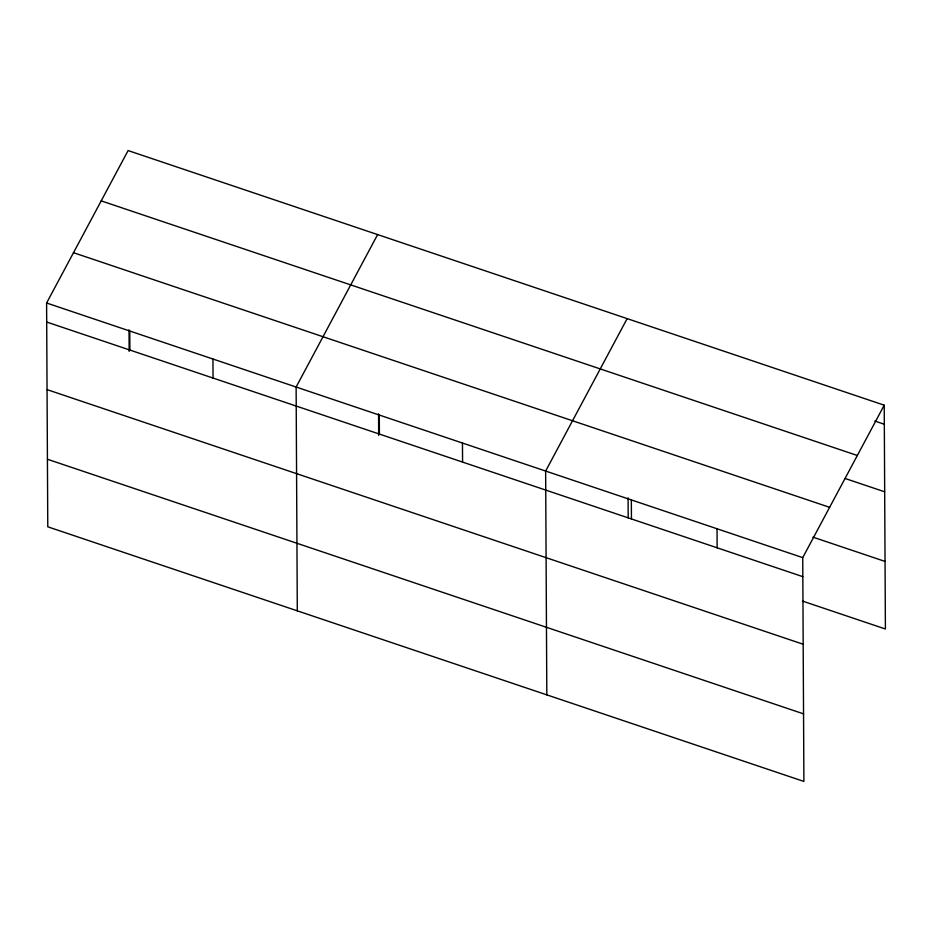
<?xml version="1.0" encoding="UTF-8"?>
<svg xmlns="http://www.w3.org/2000/svg" width="932" height="932" viewBox="0 0 932 932"><rect width="100%" height="100%" fill="white"/><g stroke="black" fill="none" stroke-linecap="round" stroke-linejoin="round"><path stroke-width="1.4" d="M884.223 405.187L802.732 557.627L803.897 781.435L47.777 526.813L46.6 303.005L128.103 150.565L884.223 405.187L885.4 628.995L802.429 601.058M377.623 234.584L296.12 387.025L297.296 610.844M627.143 318.616L545.639 471.056L546.816 694.864M874.81 421.019L884.328 424.235M101.204 200.869L857.335 455.492M845.231 478.524L884.678 491.805M73.5 252.7L829.62 507.323M812.949 537.147L885.051 561.425M46.6 303.005L802.732 557.627M46.705 322.041L802.825 576.663M47.054 389.623L803.186 644.245M47.416 459.243L803.547 713.865M717.034 528.77L717.127 547.806M631.337 499.913L631.442 518.949M628.086 497.851L628.191 517.982M462.47 443.05L462.575 462.086M379.301 415.031L379.394 434.079M378.567 413.831L378.672 435.395M212.95 359.018L213.044 378.066M129.769 331.011L129.874 350.059M129.035 329.812L129.152 351.376"/></g></svg>
